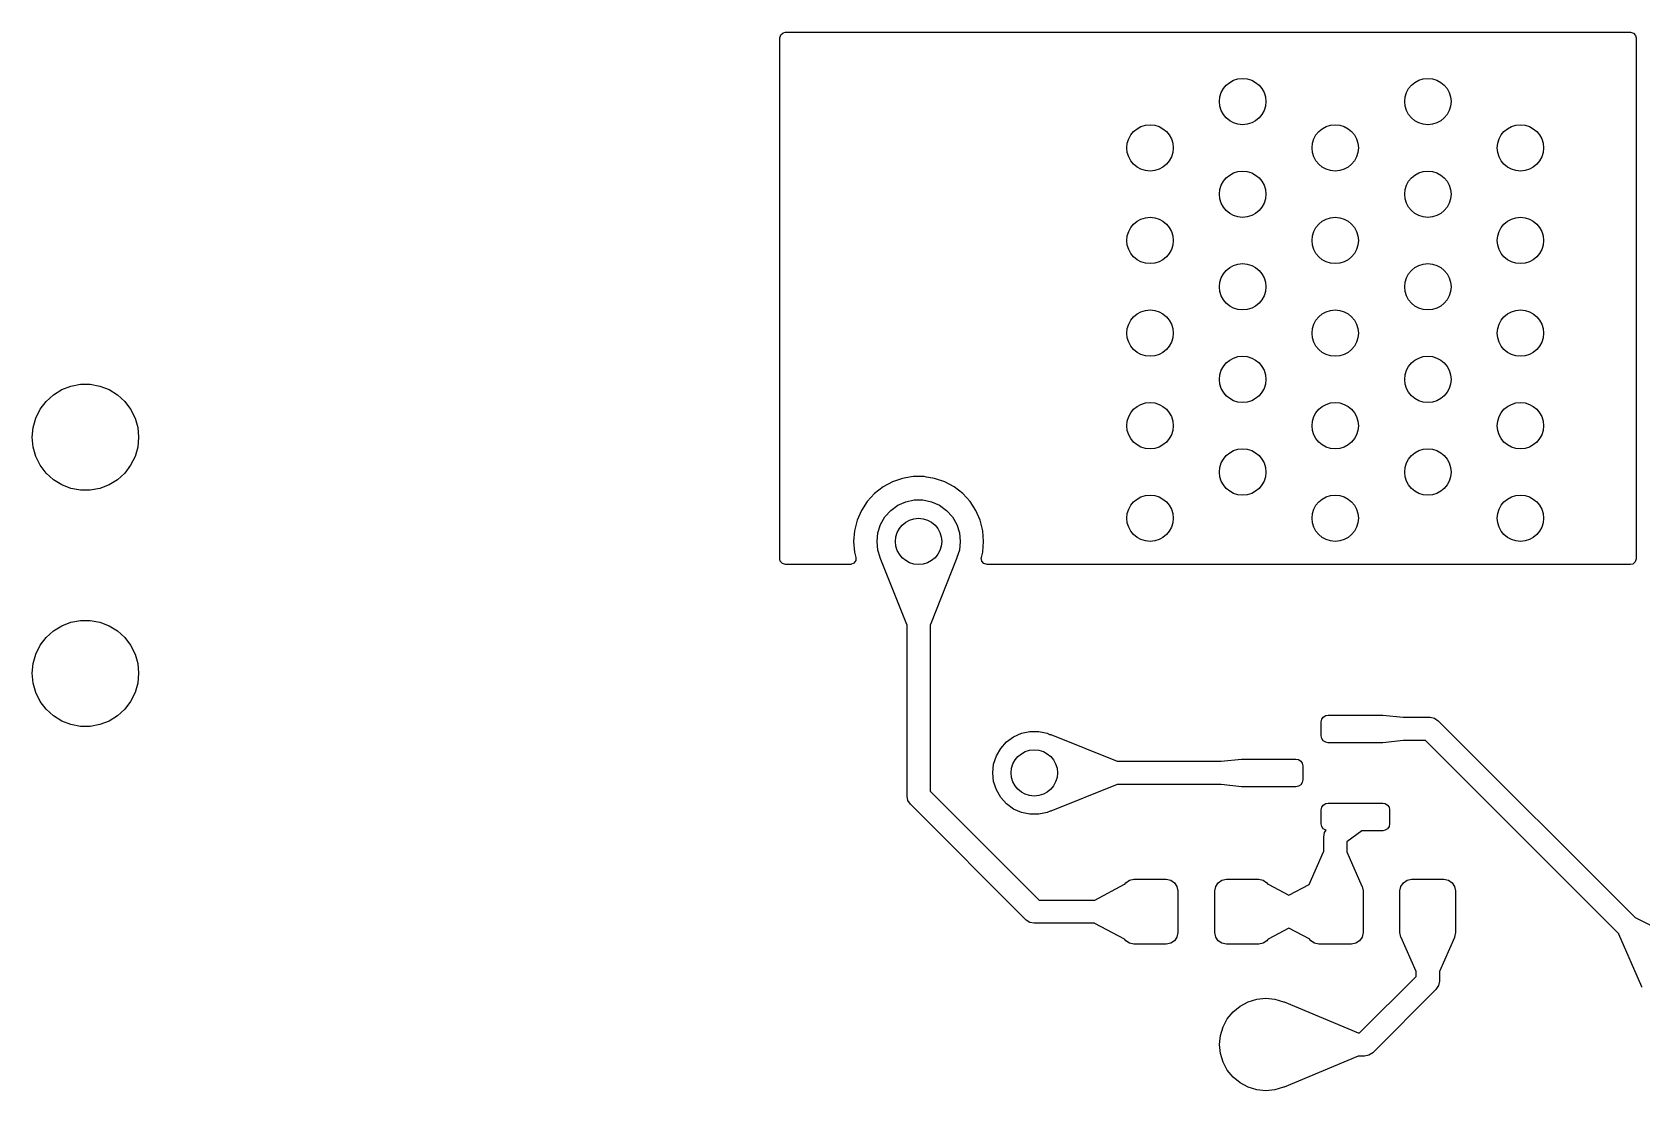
# Model space of a CAD drawing. Extents: x 0.1 to 11.5, y -4.3 to -1.1.
# Drawn here: x 8.459 to 9.828, y -3.322 to -2.421 of the extents above; entities that cross this region are included whole.
import ezdxf

# ---------------------------------------------------------------- set-up
doc = ezdxf.new("R2010")
doc.units = 0
doc.header["$MEASUREMENT"] = 0
doc.layers.add('BLACK', color=7, linetype='CONTINUOUS')

msp = doc.modelspace()

# ---------------------------------------------------------------- linework, layer by layer
at = {"layer": 'BLACK', "linetype": 'CONTINUOUS'}
for p, q in [((9.0953, -2.4235), (9.0973, -2.4217)), ((9.0973, -2.4217), (9.0994, -2.4213)), ((9.0994, -2.4213), (9.818, -2.4213)), ((9.818, -2.4213), (9.8206, -2.422)), ((9.8206, -2.422), (9.8224, -2.4241)), ((9.0945, -2.4261), (9.0953, -2.4235)), ((9.0945, -2.8691), (9.0945, -2.4261)), ((9.8224, -2.4241), (9.8228, -2.4261)), ((9.8228, -2.4261), (9.8228, -2.8691)), ((8.4838, -2.7252), (8.4915, -2.7222)), ((8.4915, -2.7222), (8.4998, -2.7207)), ((8.4998, -2.7207), (8.5081, -2.7207)), ((8.5081, -2.7207), (8.5163, -2.7222)), ((8.5163, -2.7222), (8.5241, -2.7252)), ((8.4654, -2.7419), (8.4705, -2.7352)), ((8.4705, -2.7352), (8.4767, -2.7296)), ((8.4767, -2.7296), (8.4838, -2.7252)), ((8.5241, -2.7252), (8.5312, -2.7296)), ((8.5312, -2.7296), (8.5374, -2.7352)), ((8.5374, -2.7352), (8.5424, -2.7419)), ((8.4594, -2.7574), (8.4617, -2.7494)), ((8.4617, -2.7494), (8.4654, -2.7419)), ((8.5424, -2.7419), (8.5462, -2.7494)), ((8.5462, -2.7494), (8.5484, -2.7574)), ((8.4587, -2.7657), (8.4594, -2.7574)), ((8.5484, -2.7574), (8.5492, -2.7657)), ((8.4594, -2.7741), (8.4587, -2.7657)), ((8.4617, -2.7821), (8.4594, -2.7741)), ((8.5484, -2.7741), (8.5462, -2.7821)), ((8.5492, -2.7657), (8.5484, -2.7741)), ((8.4654, -2.7896), (8.4617, -2.7821)), ((8.4705, -2.7963), (8.4654, -2.7896)), ((8.5424, -2.7896), (8.5374, -2.7963)), ((8.5462, -2.7821), (8.5424, -2.7896)), ((8.4767, -2.8019), (8.4705, -2.7963)), ((8.4838, -2.8063), (8.4767, -2.8019)), ((8.4915, -2.8093), (8.4838, -2.8063)), ((8.5241, -2.8063), (8.5163, -2.8093)), ((8.5312, -2.8019), (8.5241, -2.8063)), ((8.5374, -2.7963), (8.5312, -2.8019)), ((9.1904, -2.8037), (9.1823, -2.808)), ((9.199, -2.8007), (9.1904, -2.8037)), ((9.1904, -2.8037), (9.1904, -2.8037)), ((9.2062, -2.7995), (9.199, -2.8007)), ((9.208, -2.7992), (9.2062, -2.7995)), ((9.2172, -2.7992), (9.208, -2.7992)), ((9.2194, -2.7996), (9.2172, -2.7992)), ((9.2262, -2.8007), (9.2194, -2.7996)), ((9.2348, -2.8037), (9.2262, -2.8007)), ((9.2429, -2.808), (9.2348, -2.8037)), ((9.2348, -2.8037), (9.2348, -2.8037)), ((8.4998, -2.8108), (8.4915, -2.8093)), ((8.5081, -2.8108), (8.4998, -2.8108)), ((8.5163, -2.8093), (8.5081, -2.8108)), ((9.1751, -2.8136), (9.1689, -2.8203)), ((9.1823, -2.808), (9.1751, -2.8136)), ((9.1751, -2.8136), (9.1751, -2.8136)), ((9.1823, -2.808), (9.1823, -2.808)), ((9.2016, -2.8206), (9.2089, -2.8191)), ((9.2089, -2.8191), (9.2163, -2.8191)), ((9.2163, -2.8191), (9.2235, -2.8206)), ((9.2501, -2.8136), (9.2429, -2.808)), ((9.2429, -2.808), (9.2429, -2.808)), ((9.2563, -2.8203), (9.2501, -2.8136)), ((9.2501, -2.8136), (9.2501, -2.8136)), ((9.2501, -2.8136), (9.2501, -2.8136)), ((9.1639, -2.828), (9.1603, -2.8364)), ((9.1689, -2.8203), (9.1639, -2.828)), ((9.1802, -2.8399), (9.1839, -2.8335)), ((9.1839, -2.8335), (9.1889, -2.828)), ((9.1889, -2.828), (9.1949, -2.8236)), ((9.1949, -2.8236), (9.2016, -2.8206)), ((9.2235, -2.8206), (9.2303, -2.8236)), ((9.2303, -2.8236), (9.2363, -2.828)), ((9.2363, -2.828), (9.2413, -2.8335)), ((9.2413, -2.8335), (9.245, -2.8399)), ((9.2613, -2.828), (9.2563, -2.8203)), ((9.2563, -2.8203), (9.2563, -2.8203)), ((9.2563, -2.8203), (9.2563, -2.8203)), ((9.2649, -2.8364), (9.2613, -2.828)), ((9.158, -2.8452), (9.1573, -2.8543)), ((9.1603, -2.8364), (9.158, -2.8452)), ((9.158, -2.8452), (9.158, -2.8452)), ((9.1772, -2.8543), (9.1779, -2.847)), ((9.1779, -2.847), (9.1802, -2.8399)), ((9.245, -2.8399), (9.2473, -2.847)), ((9.2473, -2.847), (9.248, -2.8543)), ((9.2672, -2.8452), (9.2649, -2.8364)), ((9.2679, -2.8543), (9.2672, -2.8452)), ((9.2672, -2.8452), (9.2672, -2.8452)), ((9.1573, -2.8543), (9.1573, -2.8543)), ((9.1573, -2.8543), (9.158, -2.8634)), ((9.1779, -2.8617), (9.1772, -2.8543)), ((9.248, -2.8543), (9.2473, -2.8617)), ((9.2672, -2.8634), (9.2679, -2.8543)), ((9.2679, -2.8543), (9.2679, -2.8543)), ((9.0949, -2.8712), (9.0945, -2.8691)), ((9.0967, -2.8732), (9.0949, -2.8712)), ((9.0994, -2.874), (9.0967, -2.8732)), ((9.1544, -2.874), (9.0994, -2.874)), ((9.1549, -2.874), (9.1544, -2.874)), ((9.1575, -2.8729), (9.1549, -2.874)), ((9.1591, -2.8707), (9.1575, -2.8729)), ((9.158, -2.8634), (9.158, -2.8634)), ((9.158, -2.8634), (9.1592, -2.8679)), ((9.1592, -2.8679), (9.1591, -2.8707)), ((9.18, -2.8681), (9.1779, -2.8617)), ((9.18, -2.8683), (9.18, -2.8681)), ((9.2026, -2.9249), (9.18, -2.8683)), ((9.2452, -2.8683), (9.2226, -2.9249)), ((9.2473, -2.8617), (9.2452, -2.8681)), ((9.2452, -2.8681), (9.2452, -2.8683)), ((9.2659, -2.8684), (9.266, -2.8679)), ((9.2663, -2.8712), (9.2659, -2.8684)), ((9.266, -2.8679), (9.2672, -2.8634)), ((9.2681, -2.8732), (9.2663, -2.8712)), ((9.2672, -2.8634), (9.2672, -2.8634)), ((9.2672, -2.8634), (9.2672, -2.8634)), ((9.2708, -2.874), (9.2681, -2.8732)), ((9.818, -2.874), (9.2708, -2.874)), ((9.82, -2.8736), (9.818, -2.874)), ((9.8221, -2.8718), (9.82, -2.8736)), ((9.8228, -2.8691), (9.8221, -2.8718)), ((8.4767, -2.9304), (8.4838, -2.926)), ((8.4838, -2.926), (8.4915, -2.923)), ((8.4915, -2.923), (8.4998, -2.9215)), ((8.4998, -2.9215), (8.5081, -2.9215)), ((8.5081, -2.9215), (8.5163, -2.923)), ((8.5163, -2.923), (8.5241, -2.926)), ((8.5241, -2.926), (8.5312, -2.9304)), ((9.2027, -2.9251), (9.2026, -2.9249)), ((9.2028, -2.9251), (9.2027, -2.9251)), ((9.2028, -3.0709), (9.2028, -2.9251)), ((9.2226, -2.9249), (9.2224, -2.925)), ((9.2224, -2.925), (9.2224, -3.0668)), ((8.4617, -2.9502), (8.4654, -2.9427)), ((8.4654, -2.9427), (8.4705, -2.936)), ((8.4705, -2.936), (8.4767, -2.9304)), ((8.5312, -2.9304), (8.5374, -2.936)), ((8.5374, -2.936), (8.5424, -2.9427)), ((8.5424, -2.9427), (8.5462, -2.9502)), ((8.4594, -2.9582), (8.4617, -2.9502)), ((8.5462, -2.9502), (8.5484, -2.9582)), ((8.4587, -2.9665), (8.4594, -2.9582)), ((8.4594, -2.9749), (8.4587, -2.9665)), ((8.5484, -2.9582), (8.5492, -2.9665)), ((8.5492, -2.9665), (8.5484, -2.9749)), ((8.4617, -2.9829), (8.4594, -2.9749)), ((8.4654, -2.9904), (8.4617, -2.9829)), ((8.5462, -2.9829), (8.5424, -2.9904)), ((8.5484, -2.9749), (8.5462, -2.9829)), ((8.4705, -2.997), (8.4654, -2.9904)), ((8.4767, -3.0027), (8.4705, -2.997)), ((8.5374, -2.997), (8.5312, -3.0027)), ((8.5424, -2.9904), (8.5374, -2.997)), ((8.4838, -3.0071), (8.4767, -3.0027)), ((8.4915, -3.0101), (8.4838, -3.0071)), ((8.4998, -3.0116), (8.4915, -3.0101)), ((8.5081, -3.0116), (8.4998, -3.0116)), ((8.5163, -3.0101), (8.5081, -3.0116)), ((8.5241, -3.0071), (8.5163, -3.0101)), ((8.5312, -3.0027), (8.5241, -3.0071)), ((9.5551, -3.0079), (9.5556, -3.0056)), ((9.5551, -3.0197), (9.5551, -3.0079)), ((9.5556, -3.0056), (9.5568, -3.0037)), ((9.5568, -3.0037), (9.5588, -3.0024)), ((9.5588, -3.0024), (9.561, -3.002)), ((9.561, -3.002), (9.6073, -3.002)), ((9.6073, -3.002), (9.6074, -3.002)), ((9.6074, -3.002), (9.6074, -3.002)), ((9.6074, -3.002), (9.6246, -3.0039)), ((9.6246, -3.0039), (9.6247, -3.0039)), ((9.6247, -3.0039), (9.6476, -3.0039)), ((9.6476, -3.0039), (9.6514, -3.0047)), ((9.6514, -3.0047), (9.6546, -3.0068)), ((9.6546, -3.0068), (9.822, -3.1742)), ((9.2824, -3.0304), (9.2873, -3.0248)), ((9.2873, -3.0248), (9.2933, -3.0205)), ((9.2933, -3.0205), (9.3001, -3.0175)), ((9.3001, -3.0175), (9.3073, -3.0159)), ((9.3073, -3.0159), (9.3147, -3.0159)), ((9.3147, -3.0159), (9.322, -3.0175)), ((9.322, -3.0175), (9.3246, -3.0187)), ((9.3246, -3.0187), (9.3247, -3.0186)), ((9.3247, -3.0186), (9.325, -3.0186)), ((9.325, -3.0186), (9.3816, -3.0412)), ((9.5556, -3.0219), (9.5551, -3.0197)), ((9.5568, -3.0239), (9.5556, -3.0219)), ((9.5588, -3.0251), (9.5568, -3.0239)), ((9.561, -3.0256), (9.5588, -3.0251)), ((9.6246, -3.0237), (9.6074, -3.0256)), ((9.6247, -3.0236), (9.6246, -3.0237)), ((9.6436, -3.0236), (9.6247, -3.0236)), ((9.8081, -3.1881), (9.6436, -3.0236)), ((9.2764, -3.0438), (9.2787, -3.0368)), ((9.2787, -3.0368), (9.2824, -3.0304)), ((9.6073, -3.0256), (9.561, -3.0256)), ((9.6074, -3.0256), (9.6073, -3.0256)), ((9.6074, -3.0256), (9.6074, -3.0256)), ((9.2756, -3.0512), (9.2764, -3.0438)), ((9.2764, -3.0585), (9.2756, -3.0512)), ((9.3816, -3.0412), (9.3817, -3.0413)), ((9.3817, -3.0413), (9.4698, -3.0413)), ((9.4698, -3.0413), (9.4699, -3.0413)), ((9.4699, -3.0413), (9.4871, -3.0394)), ((9.4871, -3.0394), (9.4871, -3.0394)), ((9.4871, -3.0394), (9.4872, -3.0394)), ((9.4872, -3.0394), (9.5335, -3.0394)), ((9.5335, -3.0394), (9.5357, -3.0398)), ((9.5357, -3.0398), (9.5376, -3.0411)), ((9.5376, -3.0411), (9.5389, -3.043)), ((9.5389, -3.043), (9.5394, -3.0453)), ((9.5394, -3.0453), (9.5394, -3.0571)), ((9.2787, -3.0656), (9.2764, -3.0585)), ((9.2824, -3.072), (9.2787, -3.0656)), ((9.3816, -3.0611), (9.325, -3.0837)), ((9.3818, -3.061), (9.3816, -3.0611)), ((9.4698, -3.061), (9.3818, -3.061)), ((9.3818, -3.061), (9.3818, -3.061)), ((9.4699, -3.0611), (9.4698, -3.061)), ((9.4871, -3.063), (9.4699, -3.0611)), ((9.4872, -3.063), (9.4871, -3.063)), ((9.4871, -3.063), (9.4871, -3.063)), ((9.5335, -3.063), (9.4872, -3.063)), ((9.5357, -3.0625), (9.5335, -3.063)), ((9.5376, -3.0613), (9.5357, -3.0625)), ((9.5389, -3.0593), (9.5376, -3.0613)), ((9.5394, -3.0571), (9.5389, -3.0593)), ((9.2035, -3.0746), (9.2028, -3.0709)), ((9.2056, -3.0778), (9.2035, -3.0746)), ((9.3041, -3.1763), (9.2056, -3.0778)), ((9.2224, -3.0668), (9.3151, -3.1594)), ((9.2873, -3.0775), (9.2824, -3.072)), ((9.2933, -3.0819), (9.2873, -3.0775)), ((9.5556, -3.0804), (9.5568, -3.0785)), ((9.5568, -3.0785), (9.5588, -3.0772)), ((9.5588, -3.0772), (9.561, -3.0768)), ((9.561, -3.0768), (9.6073, -3.0768)), ((9.6073, -3.0768), (9.6095, -3.0772)), ((9.6095, -3.0772), (9.6115, -3.0785)), ((9.6115, -3.0785), (9.6127, -3.0804)), ((9.3001, -3.0849), (9.2933, -3.0819)), ((9.3073, -3.0864), (9.3001, -3.0849)), ((9.3147, -3.0864), (9.3073, -3.0864)), ((9.322, -3.0849), (9.3147, -3.0864)), ((9.3246, -3.0837), (9.322, -3.0849)), ((9.3247, -3.0837), (9.3246, -3.0837)), ((9.325, -3.0837), (9.3247, -3.0837)), ((9.5551, -3.0827), (9.5556, -3.0804)), ((9.5551, -3.0945), (9.5551, -3.0827)), ((9.6127, -3.0804), (9.6132, -3.0827)), ((9.6132, -3.0827), (9.6132, -3.0945)), ((9.5556, -3.0967), (9.5551, -3.0945)), ((9.5568, -3.0987), (9.5556, -3.0967)), ((9.5588, -3.0999), (9.5568, -3.0987)), ((9.5571, -3.1058), (9.5578, -3.102)), ((9.5571, -3.1183), (9.5571, -3.1058)), ((9.5578, -3.102), (9.5592, -3.1)), ((9.5592, -3.1), (9.5588, -3.0999)), ((9.5895, -3.1006), (9.5769, -3.1099)), ((9.5896, -3.1004), (9.5895, -3.1006)), ((9.6073, -3.1004), (9.5896, -3.1004)), ((9.5896, -3.1004), (9.5896, -3.1004)), ((9.6095, -3.0999), (9.6073, -3.1004)), ((9.6115, -3.0987), (9.6095, -3.0999)), ((9.6127, -3.0967), (9.6115, -3.0987)), ((9.6132, -3.0945), (9.6127, -3.0967)), ((9.5448, -3.146), (9.557, -3.1184)), ((9.557, -3.1184), (9.5571, -3.1183)), ((9.5769, -3.1099), (9.5768, -3.1099)), ((9.5768, -3.1099), (9.5768, -3.1182)), ((9.5768, -3.1182), (9.5768, -3.1182)), ((9.5768, -3.1182), (9.5769, -3.1184)), ((9.5769, -3.1184), (9.5897, -3.1475)), ((9.3624, -3.1593), (9.3877, -3.1458)), ((9.3877, -3.1458), (9.3879, -3.1458)), ((9.3879, -3.1458), (9.3887, -3.1446)), ((9.3887, -3.1446), (9.3919, -3.1425)), ((9.3919, -3.1425), (9.3957, -3.1417)), ((9.3957, -3.1417), (9.4232, -3.1417)), ((9.4232, -3.1417), (9.427, -3.1425)), ((9.427, -3.1425), (9.4302, -3.1446)), ((9.4302, -3.1446), (9.4323, -3.1478)), ((9.4323, -3.1478), (9.4331, -3.1516)), ((9.4646, -3.1516), (9.4653, -3.1478)), ((9.4653, -3.1478), (9.4674, -3.1446)), ((9.4674, -3.1446), (9.4706, -3.1425)), ((9.4706, -3.1425), (9.4744, -3.1417)), ((9.4744, -3.1417), (9.502, -3.1417)), ((9.502, -3.1417), (9.5057, -3.1425)), ((9.5057, -3.1425), (9.5089, -3.1446)), ((9.5089, -3.1446), (9.5097, -3.1458)), ((9.5097, -3.1458), (9.5097, -3.1458)), ((9.5097, -3.1458), (9.5099, -3.1458)), ((9.5099, -3.1458), (9.5276, -3.1552)), ((9.5276, -3.1552), (9.5448, -3.146)), ((9.5897, -3.1475), (9.5897, -3.1476)), ((9.5897, -3.1476), (9.5898, -3.1478)), ((9.5898, -3.1478), (9.5906, -3.1516)), ((9.622, -3.1516), (9.6228, -3.1478)), ((9.6228, -3.1478), (9.6249, -3.1446)), ((9.6249, -3.1446), (9.6281, -3.1425)), ((9.6281, -3.1425), (9.6319, -3.1417)), ((9.6319, -3.1417), (9.6594, -3.1417)), ((9.6594, -3.1417), (9.6632, -3.1425)), ((9.6632, -3.1425), (9.6664, -3.1446)), ((9.6664, -3.1446), (9.6685, -3.1478)), ((9.6685, -3.1478), (9.6693, -3.1516)), ((9.3151, -3.1594), (9.3623, -3.1594)), ((9.3623, -3.1594), (9.3624, -3.1593)), ((9.3623, -3.1594), (9.3623, -3.1594)), ((9.4331, -3.1516), (9.4331, -3.187)), ((9.4646, -3.187), (9.4646, -3.1516)), ((9.5906, -3.1516), (9.5906, -3.187)), ((9.622, -3.187), (9.622, -3.1516)), ((9.6693, -3.1516), (9.6693, -3.187)), ((9.822, -3.1742), (9.8221, -3.1742)), ((9.8221, -3.1742), (9.8729, -3.1998)), ((9.3073, -3.1784), (9.3041, -3.1763)), ((9.311, -3.1791), (9.3073, -3.1784)), ((9.3623, -3.1791), (9.311, -3.1791)), ((9.3624, -3.1793), (9.3623, -3.1791)), ((9.3877, -3.1927), (9.3624, -3.1793)), ((9.4331, -3.187), (9.4323, -3.1908)), ((9.4653, -3.1908), (9.4646, -3.187)), ((9.5276, -3.1833), (9.5099, -3.1927)), ((9.5452, -3.1927), (9.5276, -3.1833)), ((9.5906, -3.187), (9.5898, -3.1908)), ((9.6228, -3.1908), (9.622, -3.187)), ((9.6693, -3.187), (9.6685, -3.1908)), ((9.8081, -3.1883), (9.8081, -3.1881)), ((9.8276, -3.2332), (9.8081, -3.1883)), ((9.3879, -3.1928), (9.3877, -3.1927)), ((9.3887, -3.194), (9.3879, -3.1928)), ((9.3879, -3.1928), (9.3879, -3.1928)), ((9.3919, -3.1961), (9.3887, -3.194)), ((9.3957, -3.1969), (9.3919, -3.1961)), ((9.4232, -3.1969), (9.3957, -3.1969)), ((9.427, -3.1961), (9.4232, -3.1969)), ((9.4302, -3.194), (9.427, -3.1961)), ((9.4323, -3.1908), (9.4302, -3.194)), ((9.4674, -3.194), (9.4653, -3.1908)), ((9.4706, -3.1961), (9.4674, -3.194)), ((9.4744, -3.1969), (9.4706, -3.1961)), ((9.502, -3.1969), (9.4744, -3.1969)), ((9.5057, -3.1961), (9.502, -3.1969)), ((9.5089, -3.194), (9.5057, -3.1961)), ((9.5097, -3.1928), (9.5089, -3.194)), ((9.5099, -3.1927), (9.5097, -3.1928)), ((9.5454, -3.1928), (9.5452, -3.1927)), ((9.5462, -3.194), (9.5454, -3.1928)), ((9.5454, -3.1928), (9.5454, -3.1928)), ((9.5494, -3.1961), (9.5462, -3.194)), ((9.5531, -3.1969), (9.5494, -3.1961)), ((9.5807, -3.1969), (9.5531, -3.1969)), ((9.5845, -3.1961), (9.5807, -3.1969)), ((9.5877, -3.194), (9.5845, -3.1961)), ((9.5898, -3.1908), (9.5877, -3.194)), ((9.6229, -3.191), (9.6228, -3.1908)), ((9.6229, -3.1911), (9.6229, -3.191)), ((9.6357, -3.2202), (9.6229, -3.1911)), ((9.6684, -3.1911), (9.6556, -3.2202)), ((9.6685, -3.1908), (9.6684, -3.1909)), ((9.6684, -3.1909), (9.6684, -3.1911)), ((9.5877, -3.2723), (9.6358, -3.2243)), ((9.6358, -3.2203), (9.6357, -3.2202)), ((9.6358, -3.2243), (9.6358, -3.2203)), ((9.6358, -3.2203), (9.6358, -3.2203)), ((9.6555, -3.2283), (9.6548, -3.2321)), ((9.6556, -3.2202), (9.6555, -3.2203)), ((9.6555, -3.2203), (9.6555, -3.2283)), ((9.4928, -3.2458), (9.5002, -3.2436)), ((9.5002, -3.2436), (9.5079, -3.2428)), ((9.5079, -3.2428), (9.5156, -3.2436)), ((9.5156, -3.2436), (9.5229, -3.2458)), ((9.6526, -3.2353), (9.5988, -3.2892)), ((9.6548, -3.2321), (9.6526, -3.2353)), ((9.6526, -3.2353), (9.6526, -3.2353)), ((9.8278, -3.2334), (9.8276, -3.2332)), ((9.4751, -3.2603), (9.48, -3.2544)), ((9.48, -3.2544), (9.486, -3.2495)), ((9.486, -3.2495), (9.4928, -3.2458)), ((9.5229, -3.2458), (9.5233, -3.246)), ((9.5233, -3.246), (9.5234, -3.246)), ((9.5234, -3.246), (9.5234, -3.246)), ((9.5234, -3.246), (9.5863, -3.2722)), ((9.4693, -3.2745), (9.4715, -3.2671)), ((9.4715, -3.2671), (9.4751, -3.2603)), ((9.4685, -3.2822), (9.4693, -3.2745)), ((9.4693, -3.2899), (9.4685, -3.2822)), ((9.5863, -3.2722), (9.5864, -3.2723)), ((9.5864, -3.2723), (9.5877, -3.2723)), ((9.4715, -3.2973), (9.4693, -3.2899)), ((9.4751, -3.3041), (9.4715, -3.2973)), ((9.5863, -3.2922), (9.5234, -3.3184)), ((9.5865, -3.2921), (9.5863, -3.2922)), ((9.5918, -3.292), (9.5865, -3.292)), ((9.5865, -3.292), (9.5865, -3.2921)), ((9.5956, -3.2913), (9.5918, -3.292)), ((9.5988, -3.2892), (9.5956, -3.2913)), ((9.48, -3.31), (9.4751, -3.3041)), ((9.486, -3.3149), (9.48, -3.31)), ((9.4928, -3.3186), (9.486, -3.3149)), ((9.5002, -3.3208), (9.4928, -3.3186)), ((9.5079, -3.3216), (9.5002, -3.3208)), ((9.5156, -3.3208), (9.5079, -3.3216)), ((9.5229, -3.3186), (9.5156, -3.3208)), ((9.5233, -3.3184), (9.5229, -3.3186)), ((9.5234, -3.3184), (9.5233, -3.3184))]:
    msp.add_line(p, q, dxfattribs=at)
at = {"layer": 'BLACK'}
for centre in [(9.4882, -2.4803), (9.6457, -2.4803), (9.4094, -2.5197), (9.5669, -2.5197), (9.7244, -2.5197), (9.4882, -2.5591), (9.6457, -2.5591), (9.4094, -2.5984), (9.5669, -2.5984), (9.7244, -2.5984), (9.4882, -2.6378), (9.6457, -2.6378), (9.4094, -2.6772), (9.5669, -2.6772), (9.7244, -2.6772), (9.4882, -2.7165), (9.6457, -2.7165), (9.4094, -2.7559), (9.5669, -2.7559), (9.7244, -2.7559), (9.4882, -2.7953), (9.6457, -2.7953), (9.4094, -2.8346), (9.5669, -2.8346), (9.7244, -2.8346), (9.2126, -2.8543), (9.311, -3.0512)]:
    msp.add_circle(centre, 0.0197, dxfattribs=at)

doc.saveas('drawing.dxf')
